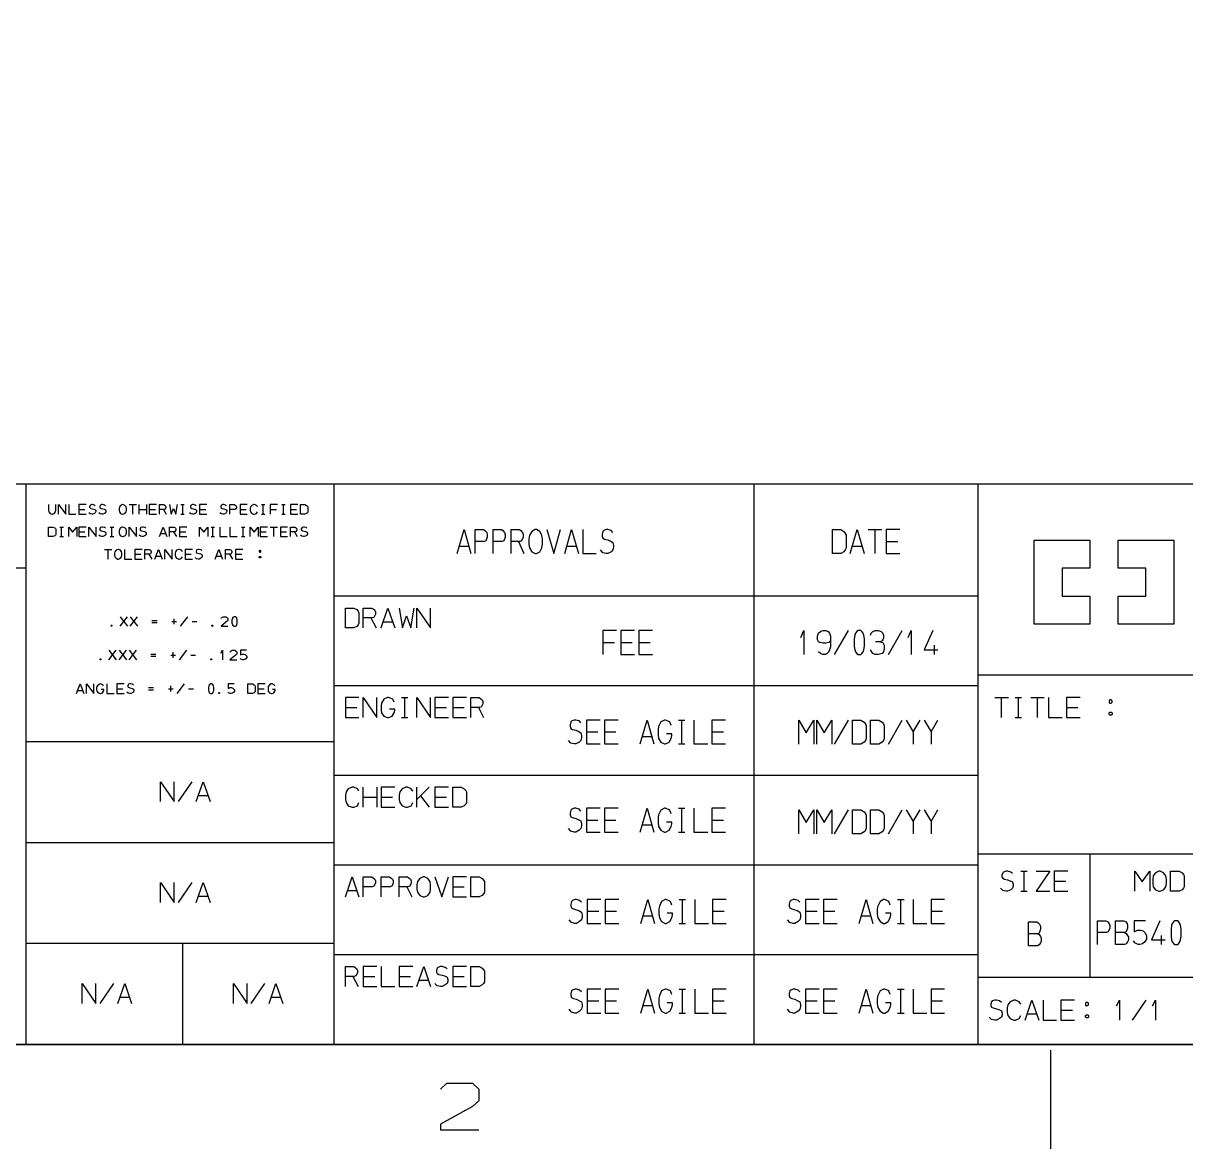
# Model space of a CAD drawing. Header units: millimetres. Extents: x 0 to 1189, y 35 to 806.
# Drawn here: x 630.9 to 916.4, y 36 to 312.3 of the extents above; entities that cross this region are included whole.
import ezdxf

# ---------------------------------------------------------------- set-up
doc = ezdxf.new("R2010")
doc.units = ezdxf.units.MM
doc.layers.add('Pen 1', color=7, linetype='Continuous')

msp = doc.modelspace()

# ---------------------------------------------------------------- linework, layer by layer
at = {"layer": 'Pen 1', "color": 7, "lineweight": 30}
for p, q in [((631.62, 61.62), (631.62, 199.12)), ((707.28, 61.62), (707.28, 199.12)), ((810.4, 61.62), (810.4, 199.12)), ((865.42, 61.62), (865.42, 199.12)), ((644.55, 192.95), (646.08, 192.95)), ((656.92, 194.12), (658.72, 194.12)), ((657.83, 191.77), (657.83, 194.12)), ((659.4, 191.77), (659.4, 194.12)), ((659.4, 192.95), (661.2, 192.95)), ((661.2, 194.12), (661.2, 191.77)), ((661.88, 192.95), (663.4, 192.95)), ((665.35, 192.95), (666.05, 191.77)), ((669.62, 194.12), (670.47, 194.12)), ((669.62, 191.77), (670.47, 191.77)), ((670.08, 191.77), (670.08, 194.12)), ((674.25, 192.95), (675.78, 192.95)), ((684.17, 192.95), (685.67, 192.95)), ((689.45, 194.12), (690.28, 194.12)), ((689.45, 191.77), (690.28, 191.77)), ((689.88, 191.77), (689.88, 194.12)), ((691.6, 192.95), (693.1, 192.95)), ((694.4, 194.12), (695.22, 194.12)), ((694.4, 191.77), (695.22, 191.77)), ((694.83, 191.77), (694.83, 194.12)), ((696.55, 192.95), (698.05, 192.95)), ((639.92, 188.62), (640.78, 188.62)), ((640.35, 186.27), (640.35, 188.62)), ((652.3, 188.62), (653.15, 188.62)), ((652.72, 186.27), (652.72, 188.62)), ((677.08, 188.62), (677.9, 188.62)), ((677.5, 186.27), (677.5, 188.62)), ((684.5, 188.62), (685.33, 188.62)), ((684.92, 186.27), (684.92, 188.62)), ((691.6, 188.62), (693.38, 188.62)), ((692.47, 186.27), (692.47, 188.62)), ((639.92, 186.27), (640.78, 186.27)), ((644.55, 187.45), (646.08, 187.45)), ((652.3, 186.27), (653.15, 186.27)), ((664.62, 187), (665.9, 187)), ((667.83, 187.45), (668.53, 186.27)), ((669.3, 187.45), (670.83, 187.45)), ((677.08, 186.27), (677.9, 186.27)), ((684.5, 186.27), (685.33, 186.27)), ((689.12, 187.45), (690.62, 187.45)), ((694.08, 187.45), (695.58, 187.45)), ((697.55, 187.45), (698.22, 186.27)), ((838.45, 187.98), (841.83, 187.98)), ((840.15, 182.1), (840.15, 187.98)), ((650.88, 183.12), (652.67, 183.12)), ((651.78, 180.77), (651.78, 183.12)), ((738.03, 183.93), (740.38, 183.93)), ((752.6, 185.07), (753.9, 182.1)), ((764.42, 183.93), (766.8, 183.93)), ((834.55, 183.93), (836.92, 183.93)), ((842.85, 185.07), (845.7, 185.07)), ((658.3, 181.95), (659.83, 181.95)), ((661.78, 181.95), (662.47, 180.77)), ((663.53, 181.5), (664.8, 181.5)), ((670.67, 181.95), (672.2, 181.95)), ((678.38, 181.5), (679.65, 181.5)), ((681.58, 181.95), (682.28, 180.77)), ((683.08, 181.95), (684.58, 181.95)), ((631.62, 178.5), (502.35, 178.5)), ((865.42, 171.62), (707.28, 171.62)), ((654.72, 164.27), (656.53, 166.62)), ((654.72, 166.62), (656.53, 164.27)), ((657.2, 164.27), (659, 166.62)), ((657.2, 166.62), (659, 164.27)), ((662.53, 165.7), (663.78, 165.7)), ((668, 164.75), (668, 166.12)), ((669.58, 164.27), (671.38, 166.62)), ((716.3, 166.32), (717.6, 163.85)), ((662.53, 165.18), (663.78, 165.18)), ((667.42, 165.45), (668.58, 165.45)), ((672.38, 165.45), (673.53, 165.45)), ((719.33, 165.38), (721.67, 165.38)), ((830.2, 157.35), (833.58, 163.23)), ((843.4, 157.35), (846.78, 163.23)), ((773.28, 160.32), (776.1, 160.32)), ((777.67, 160.32), (780.5, 160.32)), ((782.08, 160.32), (784.9, 160.32)), ((651.97, 156.02), (653.78, 158.38)), ((651.97, 158.38), (653.78, 156.02)), ((654.45, 156.02), (656.25, 158.38)), ((654.45, 158.38), (656.25, 156.02)), ((656.92, 156.02), (658.72, 158.38)), ((656.92, 158.38), (658.72, 156.02)), ((662.25, 157.45), (663.5, 157.45)), ((667.15, 157.2), (668.3, 157.2)), ((667.72, 156.5), (667.72, 157.88)), ((669.3, 156.02), (671.1, 158.38)), ((672.1, 157.2), (673.25, 157.2)), ((854.62, 159.62), (854.62, 157.35)), ((662.25, 156.93), (663.5, 156.93)), ((865.42, 152.38), (1162.45, 152.38)), ((644.28, 148.5), (645.53, 148.5)), ((653.9, 148.95), (655.42, 148.95)), ((661.7, 149.2), (662.95, 149.2)), ((661.7, 148.68), (662.95, 148.68)), ((666.6, 148.95), (667.75, 148.95)), ((667.17, 148.25), (667.17, 149.62)), ((668.75, 147.75), (670.55, 150.12)), ((671.55, 148.95), (672.7, 148.95)), ((688.58, 148.95), (690.08, 148.95)), ((865.42, 149.62), (707.28, 149.62)), ((723.83, 146.75), (725.4, 146.75)), ((724.62, 141.85), (724.62, 146.75)), ((869.55, 146.75), (872.9, 146.75)), ((871.22, 141.85), (871.22, 146.75)), ((874.55, 146.75), (876.12, 146.75)), ((875.35, 141.85), (875.35, 146.75)), ((878.35, 146.75), (881.7, 146.75)), ((880.03, 141.85), (880.03, 146.75)), ((710.03, 144.32), (712.85, 144.32)), ((732.03, 144.32), (734.85, 144.32)), ((736.42, 144.32), (739.25, 144.32)), ((742.7, 144.32), (744, 141.85)), ((887.15, 144.32), (889.97, 144.32)), ((723.83, 141.85), (725.4, 141.85)), ((791.88, 141.25), (793.42, 141.25)), ((792.67, 135.38), (792.67, 141.25)), ((830.2, 135.35), (833.58, 141.23)), ((843.4, 135.35), (846.78, 141.23)), ((849.5, 138.32), (851.17, 141.23)), ((853.9, 138.32), (855.58, 141.23)), ((874.55, 141.85), (876.12, 141.85)), ((769.25, 138.35), (772.08, 138.35)), ((773.65, 138.35), (776.47, 138.35)), ((782.95, 137.2), (785.33, 137.2)), ((800.05, 138.35), (802.88, 138.35)), ((707.28, 135.88), (631.62, 135.88)), ((791.88, 135.38), (793.42, 135.38)), ((669.03, 121.22), (672.4, 126.12)), ((865.42, 127.62), (707.28, 127.62)), ((714.42, 119.85), (714.42, 124.75)), ((717.78, 124.75), (717.78, 119.85)), ((727.62, 119.85), (727.62, 124.75)), ((727.62, 121.75), (730.6, 124.75)), ((673.92, 122.75), (676.3, 122.75)), ((714.42, 122.32), (717.78, 122.32)), ((718.83, 122.32), (721.65, 122.32)), ((728.53, 122.65), (730.6, 119.85)), ((732.03, 122.32), (734.85, 122.32)), ((791.88, 119.6), (793.42, 119.6)), ((792.67, 113.72), (792.67, 119.6)), ((830.2, 113.32), (833.58, 119.22)), ((843.4, 113.32), (846.78, 119.22)), ((849.5, 116.32), (851.17, 119.22)), ((853.9, 116.32), (855.58, 119.22)), ((769.25, 116.7), (772.08, 116.7)), ((773.65, 116.7), (776.47, 116.7)), ((782.95, 115.55), (785.33, 115.55)), ((800.05, 116.7), (802.88, 116.7)), ((791.88, 113.72), (793.42, 113.72)), ((707.28, 111.12), (631.62, 111.12)), ((865.42, 108.38), (1162.45, 108.38)), ((892.92, 108.38), (892.92, 78.12)), ((865.42, 105.62), (707.28, 105.62)), ((875.92, 104.12), (877.5, 104.12)), ((876.72, 99.22), (876.72, 104.12)), ((669.03, 96.47), (672.4, 101.38)), ((725.1, 100.32), (726.4, 97.85)), ((736.42, 100.32), (739.25, 100.32)), ((884.12, 101.7), (886.95, 101.7)), ((673.92, 98), (676.3, 98)), ((710.53, 99.38), (712.88, 99.38)), ((792.05, 97.22), (793.6, 97.22)), ((792.85, 91.32), (792.85, 97.22)), ((845.67, 97.22), (847.25, 97.22)), ((846.47, 91.32), (846.47, 97.22)), ((875.92, 99.22), (877.5, 99.22)), ((769.42, 94.32), (772.25, 94.32)), ((773.83, 94.32), (776.65, 94.32)), ((800.22, 94.32), (803.05, 94.32)), ((823.05, 94.32), (825.88, 94.32)), ((827.45, 94.32), (830.28, 94.32)), ((853.88, 94.32), (856.7, 94.32)), ((783.12, 93.18), (785.5, 93.18)), ((836.75, 93.18), (839.12, 93.18)), ((792.05, 91.32), (793.6, 91.32)), ((845.67, 91.32), (847.25, 91.32)), ((707.28, 86.38), (631.62, 86.38)), ((670.12, 61.62), (670.12, 86.38)), ((910.4, 88.4), (910.4, 86.12)), ((865.42, 83.62), (707.28, 83.62)), ((711.9, 78.32), (713.2, 75.82)), ((714.42, 78.32), (717.25, 78.32)), ((723.22, 78.32), (726.05, 78.32)), ((728.12, 77.38), (730.47, 77.38)), ((736.42, 78.32), (739.25, 78.32)), ((865.42, 78.12), (1162.45, 78.12)), ((649.78, 71.7), (653.15, 76.62)), ((686.92, 71.7), (690.28, 76.62)), ((792.05, 75.22), (793.6, 75.22)), ((792.85, 69.32), (792.85, 75.22)), ((845.67, 75.22), (847.25, 75.22)), ((846.47, 69.32), (846.47, 75.22)), ((654.67, 73.25), (657.05, 73.25)), ((691.8, 73.25), (694.17, 73.25)), ((769.42, 72.3), (772.25, 72.3)), ((773.83, 72.3), (776.65, 72.3)), ((800.22, 72.3), (803.05, 72.3)), ((823.05, 72.3), (825.88, 72.3)), ((827.45, 72.3), (830.28, 72.3)), ((853.88, 72.3), (856.7, 72.3)), ((903.38, 67.57), (906.72, 72.5)), ((783.12, 71.18), (785.5, 71.18)), ((792.05, 69.32), (793.6, 69.32)), ((836.75, 71.18), (839.12, 71.18)), ((845.67, 69.32), (847.25, 69.32)), ((877.47, 69.12), (879.83, 69.12)), ((885.78, 70.07), (888.6, 70.07)), ((883.3, 36.03), (883.3, 60.25))]:
    msp.add_line(p, q, dxfattribs=at)
for points in [[(26.55, 776.72), (1162.45, 776.72), (1162.45, 61.62), (26.55, 61.62), (26.55, 776.72)], [(1162.45, 199.12), (502.35, 199.12), (502.35, 61.62), (1162.45, 61.62), (1162.45, 199.12)], [(637.12, 194.12), (637.12, 192.68), (637.2, 192.32), (637.5, 191.95), (637.95, 191.77), (638.1, 191.77), (638.55, 191.95), (638.85, 192.32), (638.92, 192.68), (638.92, 194.12)], [(639.6, 191.77), (639.6, 194.12), (641.4, 191.77), (641.4, 194.12)], [(642.08, 194.12), (642.08, 191.77), (643.88, 191.77)], [(646.35, 194.12), (644.55, 194.12), (644.55, 191.77), (646.35, 191.77)], [(648.62, 193.85), (648.4, 194.02), (647.97, 194.12), (647.78, 194.12), (647.45, 194.02), (647.35, 193.95), (647.22, 193.68), (647.22, 193.48), (647.35, 193.3), (647.55, 193.2), (647.97, 193.12), (648.3, 193.02), (648.62, 192.88), (648.72, 192.6), (648.72, 192.4), (648.62, 192.12), (648.4, 191.95), (647.97, 191.77), (647.78, 191.77), (647.35, 191.85), (647.03, 192.12)], [(651.1, 193.85), (650.88, 194.02), (650.45, 194.12), (650.25, 194.12), (649.92, 194.02), (649.83, 193.95), (649.7, 193.68), (649.7, 193.48), (649.83, 193.3), (650.05, 193.2), (650.45, 193.12), (650.78, 193.02), (651.1, 192.88), (651.2, 192.6), (651.2, 192.4), (651.1, 192.12), (650.88, 191.95), (650.45, 191.77), (650.25, 191.77), (649.83, 191.85), (649.5, 192.12)], [(655.42, 194.12), (655.28, 194.12), (654.83, 193.95), (654.53, 193.57), (654.45, 193.2), (654.45, 192.68), (654.53, 192.32), (654.83, 191.95), (655.28, 191.77), (655.42, 191.77), (655.88, 191.95), (656.17, 192.32), (656.25, 192.68), (656.25, 193.2), (656.17, 193.57), (655.88, 193.95), (655.42, 194.12)], [(663.67, 194.12), (661.88, 194.12), (661.88, 191.77), (663.67, 191.77)], [(664.35, 191.77), (664.35, 194.12), (665.45, 194.12), (665.65, 194.02), (665.88, 193.85), (665.95, 193.68), (665.95, 193.4), (665.75, 193.02), (665.55, 192.95), (664.35, 192.95)], [(666.83, 194.12), (667.28, 191.77), (667.83, 193.2), (668.38, 191.77), (668.8, 194.12)], [(673.38, 193.85), (673.15, 194.02), (672.72, 194.12), (672.53, 194.12), (672.2, 194.02), (672.1, 193.95), (672, 193.68), (672, 193.48), (672.1, 193.3), (672.33, 193.2), (672.72, 193.12), (673.05, 193.02), (673.38, 192.88), (673.47, 192.6), (673.47, 192.4), (673.38, 192.12), (673.15, 191.95), (672.72, 191.77), (672.53, 191.77), (672.1, 191.85), (671.78, 192.12)], [(676.05, 194.12), (674.25, 194.12), (674.25, 191.77), (676.05, 191.77)], [(680.8, 193.85), (680.58, 194.02), (680.15, 194.12), (679.95, 194.12), (679.62, 194.02), (679.53, 193.95), (679.42, 193.68), (679.42, 193.48), (679.53, 193.3), (679.75, 193.2), (680.15, 193.12), (680.47, 193.02), (680.8, 192.88), (680.9, 192.6), (680.9, 192.4), (680.8, 192.12), (680.58, 191.95), (680.15, 191.77), (679.95, 191.77), (679.53, 191.85), (679.2, 192.12)], [(681.7, 191.77), (681.7, 194.12), (682.8, 194.12), (682.97, 194.02), (683.2, 193.85), (683.28, 193.68), (683.28, 193.4), (683.08, 193.02), (682.88, 192.95), (681.7, 192.95)], [(685.95, 194.12), (684.17, 194.12), (684.17, 191.77), (685.95, 191.77)], [(688.42, 193.68), (688.22, 193.95), (687.75, 194.12), (687.53, 194.12), (687.03, 193.95), (686.75, 193.57), (686.65, 193.2), (686.65, 192.68), (686.75, 192.32), (687.03, 191.95), (687.53, 191.77), (687.75, 191.77), (688.22, 191.95), (688.42, 192.32)], [(693.38, 194.12), (691.6, 194.12), (691.6, 191.77)], [(698.33, 194.12), (696.55, 194.12), (696.55, 191.77), (698.33, 191.77)], [(699.03, 191.77), (699.03, 194.12), (700.12, 194.12), (700.53, 193.95), (700.7, 193.75), (700.8, 193.57), (700.8, 192.32), (700.7, 192.12), (700.53, 191.95), (700.12, 191.77), (699.03, 191.77)], [(637.12, 186.27), (637.12, 188.62), (638.22, 188.62), (638.65, 188.45), (638.83, 188.25), (638.92, 188.07), (638.92, 186.82), (638.83, 186.62), (638.65, 186.45), (638.22, 186.27), (637.12, 186.27)], [(642.08, 186.27), (642.08, 188.62), (643.05, 187.38), (644.05, 188.62), (644.05, 186.27)], [(646.35, 188.62), (644.55, 188.62), (644.55, 186.27), (646.35, 186.27)], [(647.03, 186.27), (647.03, 188.62), (648.83, 186.27), (648.83, 188.62)], [(651.1, 188.35), (650.88, 188.52), (650.45, 188.62), (650.25, 188.62), (649.92, 188.52), (649.83, 188.45), (649.7, 188.18), (649.7, 187.98), (649.83, 187.8), (650.05, 187.7), (650.45, 187.62), (650.78, 187.52), (651.1, 187.38), (651.2, 187.1), (651.2, 186.9), (651.1, 186.62), (650.88, 186.45), (650.45, 186.27), (650.25, 186.27), (649.83, 186.35), (649.5, 186.62)], [(655.42, 188.62), (655.28, 188.62), (654.83, 188.45), (654.53, 188.07), (654.45, 187.7), (654.45, 187.18), (654.53, 186.82), (654.83, 186.45), (655.28, 186.27), (655.42, 186.27), (655.88, 186.45), (656.17, 186.82), (656.25, 187.18), (656.25, 187.7), (656.17, 188.07), (655.88, 188.45), (655.42, 188.62)], [(656.92, 186.27), (656.92, 188.62), (658.72, 186.27), (658.72, 188.62)], [(661, 188.35), (660.78, 188.52), (660.35, 188.62), (660.15, 188.62), (659.83, 188.52), (659.72, 188.45), (659.62, 188.18), (659.62, 187.98), (659.72, 187.8), (659.95, 187.7), (660.35, 187.62), (660.67, 187.52), (661, 187.38), (661.1, 187.1), (661.1, 186.9), (661, 186.62), (660.78, 186.45), (660.35, 186.27), (660.15, 186.27), (659.72, 186.35), (659.4, 186.62)], [(664.35, 186.27), (665.25, 188.62), (666.15, 186.27)], [(666.83, 186.27), (666.83, 188.62), (667.92, 188.62), (668.12, 188.52), (668.35, 188.35), (668.42, 188.18), (668.42, 187.9), (668.22, 187.52), (668.03, 187.45), (666.83, 187.45)], [(671.1, 188.62), (669.3, 188.62), (669.3, 186.27), (671.1, 186.27)], [(674.25, 186.27), (674.25, 188.62), (675.25, 187.38), (676.25, 188.62), (676.25, 186.27)], [(679.2, 188.62), (679.2, 186.27), (681, 186.27)], [(681.7, 188.62), (681.7, 186.27), (683.47, 186.27)], [(686.65, 186.27), (686.65, 188.62), (687.62, 187.38), (688.62, 188.62), (688.62, 186.27)], [(690.9, 188.62), (689.12, 188.62), (689.12, 186.27), (690.9, 186.27)], [(695.85, 188.62), (694.08, 188.62), (694.08, 186.27), (695.85, 186.27)], [(696.55, 186.27), (696.55, 188.62), (697.65, 188.62), (697.83, 188.52), (698.05, 188.35), (698.12, 188.18), (698.12, 187.9), (697.92, 187.52), (697.72, 187.45), (696.55, 187.45)], [(700.6, 188.35), (700.38, 188.52), (699.95, 188.62), (699.75, 188.62), (699.42, 188.52), (699.33, 188.45), (699.22, 188.18), (699.22, 187.98), (699.33, 187.8), (699.55, 187.7), (699.95, 187.62), (700.28, 187.52), (700.6, 187.38), (700.7, 187.1), (700.7, 186.9), (700.6, 186.62), (700.38, 186.45), (699.95, 186.27), (699.75, 186.27), (699.33, 186.35), (699.03, 186.62)], [(737.53, 182.1), (739.2, 187.98), (740.88, 182.1)], [(741.92, 182.1), (741.92, 187.98), (743.97, 187.98), (744.33, 187.75), (744.75, 187.3), (744.9, 186.82), (744.9, 186.15), (744.53, 185.23), (744.12, 185.07), (741.92, 185.07)], [(746.33, 182.1), (746.33, 187.98), (748.38, 187.98), (748.72, 187.75), (749.15, 187.3), (749.3, 186.82), (749.3, 186.15), (748.92, 185.23), (748.55, 185.07), (746.33, 185.07)], [(750.72, 182.1), (750.72, 187.98), (752.78, 187.98), (753.12, 187.75), (753.55, 187.3), (753.7, 186.82), (753.7, 186.15), (753.33, 185.23), (752.95, 185.07), (750.72, 185.07)], [(756.95, 187.98), (756.65, 187.98), (755.8, 187.52), (755.25, 186.6), (755.12, 185.68), (755.12, 184.4), (755.25, 183.48), (755.8, 182.55), (756.65, 182.1), (756.95, 182.1), (757.8, 182.55), (758.33, 183.48), (758.47, 184.4), (758.47, 185.68), (758.33, 186.6), (757.8, 187.52), (756.95, 187.98)], [(759.53, 187.98), (761.2, 182.1), (762.88, 187.98)], [(763.92, 182.1), (765.6, 187.98), (767.28, 182.1)], [(768.33, 187.98), (768.33, 182.1), (771.67, 182.1)], [(775.7, 187.3), (775.28, 187.75), (774.47, 187.98), (774.1, 187.98), (773.5, 187.75), (773.3, 187.52), (773.1, 186.82), (773.1, 186.38), (773.3, 185.93), (773.72, 185.68), (774.47, 185.45), (775.1, 185.23), (775.7, 184.85), (775.9, 184.15), (775.9, 183.7), (775.7, 183.02), (775.28, 182.55), (774.47, 182.1), (774.1, 182.1), (773.3, 182.32), (772.72, 183.02)], [(829.65, 182.1), (829.65, 187.98), (831.72, 187.98), (832.47, 187.52), (832.83, 187.07), (833.03, 186.6), (833.03, 183.48), (832.83, 183.02), (832.47, 182.55), (831.72, 182.1), (829.65, 182.1)], [(834.05, 182.1), (835.75, 187.98), (837.42, 182.1)], [(846.22, 187.98), (842.85, 187.98), (842.85, 182.1), (846.22, 182.1)], [(654.33, 183.12), (654.17, 183.12), (653.72, 182.93), (653.42, 182.57), (653.35, 182.2), (653.35, 181.68), (653.42, 181.32), (653.72, 180.95), (654.17, 180.77), (654.33, 180.77), (654.78, 180.95), (655.08, 181.32), (655.15, 181.68), (655.15, 182.2), (655.08, 182.57), (654.78, 182.93), (654.33, 183.12)], [(655.83, 183.12), (655.83, 180.77), (657.62, 180.77)], [(660.1, 183.12), (658.3, 183.12), (658.3, 180.77), (660.1, 180.77)], [(660.78, 180.77), (660.78, 183.12), (661.88, 183.12), (662.08, 183.02), (662.3, 182.85), (662.38, 182.65), (662.38, 182.38), (662.17, 182.02), (661.97, 181.95), (660.78, 181.95)], [(663.25, 180.77), (664.15, 183.12), (665.05, 180.77)], [(665.72, 180.77), (665.72, 183.12), (667.53, 180.77), (667.53, 183.12)], [(670, 182.65), (669.8, 182.93), (669.3, 183.12), (669.1, 183.12), (668.6, 182.93), (668.33, 182.57), (668.2, 182.2), (668.2, 181.68), (668.33, 181.32), (668.6, 180.95), (669.1, 180.77), (669.3, 180.77), (669.8, 180.95), (670, 181.32)], [(672.47, 183.12), (670.67, 183.12), (670.67, 180.77), (672.47, 180.77)], [(674.75, 182.85), (674.53, 183.02), (674.1, 183.12), (673.9, 183.12), (673.58, 183.02), (673.47, 182.93), (673.38, 182.65), (673.38, 182.48), (673.47, 182.3), (673.7, 182.2), (674.1, 182.1), (674.42, 182.02), (674.75, 181.88), (674.85, 181.6), (674.85, 181.4), (674.75, 181.12), (674.53, 180.95), (674.1, 180.77), (673.9, 180.77), (673.47, 180.85), (673.15, 181.12)], [(678.1, 180.77), (679, 183.12), (679.9, 180.77)], [(680.6, 180.77), (680.6, 183.12), (681.7, 183.12), (681.88, 183.02), (682.1, 182.85), (682.17, 182.65), (682.17, 182.38), (681.97, 182.02), (681.78, 181.95), (680.6, 181.95)], [(684.85, 183.12), (683.08, 183.12), (683.08, 180.77), (684.85, 180.77)], [(689.2, 182.85), (689, 182.85), (688.9, 182.75), (688.9, 182.5), (689, 182.48), (689.2, 182.48), (689.3, 182.57), (689.3, 182.75), (689.2, 182.85)], [(879.17, 164.75), (879.17, 185.38), (892.92, 185.38), (892.92, 178.5), (886.05, 178.5), (886.05, 171.62), (892.92, 171.62), (892.92, 164.75), (879.17, 164.75)], [(899.8, 164.75), (899.8, 171.62), (906.67, 171.62), (906.67, 178.5), (899.8, 178.5), (899.8, 185.38), (913.55, 185.38), (913.55, 164.75), (899.8, 164.75)], [(689.3, 181.12), (689.2, 181.05), (689, 181.05), (688.9, 181.12), (688.9, 181.32), (689, 181.4), (689.2, 181.4), (689.3, 181.32), (689.3, 181.12)], [(710.03, 163.85), (710.03, 168.75), (712.08, 168.75), (712.85, 168.38), (713.2, 168), (713.38, 167.6), (713.38, 165), (713.2, 164.62), (712.85, 164.23), (712.08, 163.85), (710.03, 163.85)], [(714.42, 163.85), (714.42, 168.75), (716.47, 168.75), (716.83, 168.55), (717.25, 168.18), (717.4, 167.8), (717.4, 167.23), (717.03, 166.45), (716.62, 166.32), (714.42, 166.32)], [(718.83, 163.85), (720.5, 168.75), (722.17, 163.85)], [(723.22, 168.75), (724.05, 163.85), (725.05, 166.85), (726.08, 163.85), (726.92, 168.75)], [(727.62, 163.85), (727.62, 168.75), (730.97, 163.85), (730.97, 168.75)], [(679.5, 166.15), (679.6, 166.35), (679.8, 166.52), (680.03, 166.62), (680.65, 166.62), (680.85, 166.52), (681.08, 166.35), (681.17, 166.15), (681.17, 165.8), (681.08, 165.6), (679.5, 164.27), (681.17, 164.27)], [(682.17, 165.8), (682.17, 165.1), (682.28, 164.73), (682.35, 164.55), (682.53, 164.35), (682.7, 164.27), (683.03, 164.27), (683.17, 164.35), (683.35, 164.55), (683.42, 164.73), (683.5, 165.1), (683.5, 165.8), (683.42, 166.15), (683.35, 166.35), (683.17, 166.52), (683.03, 166.62), (682.7, 166.62), (682.53, 166.52), (682.35, 166.35), (682.28, 166.15), (682.17, 165.8)], [(652.7, 164.32), (652.67, 164.27), (652.58, 164.27), (652.53, 164.32), (652.53, 164.48), (652.58, 164.55), (652.67, 164.55), (652.7, 164.48), (652.7, 164.32)], [(677.45, 164.32), (677.42, 164.27), (677.33, 164.27), (677.28, 164.32), (677.28, 164.48), (677.33, 164.55), (677.42, 164.55), (677.45, 164.48), (677.45, 164.32)], [(776.65, 163.23), (773.28, 163.23), (773.28, 157.35)], [(781.05, 163.23), (777.67, 163.23), (777.67, 157.35), (781.05, 157.35)], [(785.45, 163.23), (782.08, 163.23), (782.08, 157.35), (785.45, 157.35)], [(821.9, 161.55), (822.62, 163.23), (822.62, 157.35)], [(829.17, 160.7), (828.8, 160.32), (828.03, 160.1), (827.3, 160.1), (826.53, 160.32), (826.2, 160.48), (826, 160.93), (826, 161.85), (826.2, 162.55), (826.72, 163), (827.3, 163.23), (828.03, 163.23), (828.62, 163), (828.97, 162.55), (829.17, 161.85), (829.17, 159.18), (828.97, 158.5), (828.8, 158.02), (828.4, 157.57), (827.88, 157.35), (827.3, 157.35), (826.72, 157.57), (826.2, 158.02)], [(835.03, 161.18), (835.03, 159.4), (835.17, 158.5), (835.33, 158.02), (835.67, 157.57), (835.97, 157.35), (836.6, 157.35), (836.88, 157.57), (837.2, 158.02), (837.35, 158.5), (837.53, 159.4), (837.53, 161.18), (837.35, 162.07), (837.2, 162.55), (836.88, 163), (836.6, 163.23), (835.97, 163.23), (835.67, 163), (835.33, 162.55), (835.17, 162.07), (835.03, 161.18)], [(839, 162.07), (839.2, 162.55), (839.55, 163), (840.12, 163.23), (840.88, 163.23), (841.6, 163), (842, 162.55), (842.17, 162.07), (842.17, 161.4), (842, 160.93), (841.85, 160.7), (841.42, 160.48), (840.28, 160.48)], [(848.3, 161.55), (849.03, 163.23), (849.03, 157.35)], [(854.28, 163.23), (852.22, 158.5), (855.58, 158.5)], [(841.42, 160.48), (842, 160.32), (842.38, 159.62), (842.38, 158.73), (842.17, 158.02), (841.85, 157.57), (840.88, 157.35), (840.12, 157.35), (839.55, 157.57), (839, 158.5)], [(679.47, 157.7), (679.88, 158.38), (679.88, 156.02)], [(681.7, 157.9), (681.8, 158.1), (682, 158.27), (682.22, 158.38), (682.85, 158.38), (683.05, 158.27), (683.28, 158.1), (683.38, 157.9), (683.38, 157.55), (683.28, 157.35), (681.7, 156.02), (683.38, 156.02)], [(685.75, 158.38), (684.28, 158.38), (684.28, 157.27), (684.7, 157.45), (685.1, 157.45), (685.42, 157.35), (685.62, 157.2), (685.85, 156.93), (685.85, 156.57), (685.62, 156.3), (685.33, 156.1), (685, 156.02), (684.8, 156.02), (684.38, 156.2), (684.17, 156.38)], [(649.95, 156.07), (649.92, 156.02), (649.83, 156.02), (649.78, 156.07), (649.78, 156.23), (649.83, 156.3), (649.92, 156.3), (649.95, 156.23), (649.95, 156.07)], [(677.17, 156.07), (677.15, 156.02), (677.05, 156.02), (677, 156.07), (677, 156.23), (677.05, 156.3), (677.15, 156.3), (677.17, 156.23), (677.17, 156.07)], [(644, 147.75), (644.9, 150.12), (645.8, 147.75)], [(646.47, 147.75), (646.47, 150.12), (648.28, 147.75), (648.28, 150.12)], [(650.67, 149.57), (650.47, 149.93), (649.92, 150.12), (649.78, 150.12), (649.33, 149.93), (649.03, 149.48), (648.95, 149.2), (648.95, 148.68), (649.03, 148.3), (649.33, 147.95), (649.78, 147.75), (649.92, 147.75), (650.38, 147.95), (650.67, 148.3), (650.75, 148.57), (650.75, 148.77), (650.05, 148.77)], [(651.42, 150.12), (651.42, 147.75), (653.22, 147.75)], [(655.7, 150.12), (653.9, 150.12), (653.9, 147.75), (655.7, 147.75)], [(657.97, 149.85), (657.75, 150.02), (657.33, 150.12), (657.12, 150.12), (656.8, 150.02), (656.7, 149.93), (656.6, 149.65), (656.6, 149.48), (656.7, 149.3), (656.92, 149.2), (657.33, 149.1), (657.65, 149.02), (657.97, 148.85), (658.08, 148.57), (658.08, 148.4), (657.97, 148.12), (657.75, 147.95), (657.33, 147.75), (657.12, 147.75), (656.7, 147.85), (656.38, 148.12)], [(676.4, 149.3), (676.4, 148.57), (676.5, 148.23), (676.58, 148.02), (676.75, 147.85), (676.92, 147.75), (677.25, 147.75), (677.4, 147.85), (677.58, 148.02), (677.65, 148.23), (677.72, 148.57), (677.72, 149.3), (677.65, 149.65), (677.58, 149.85), (677.4, 150.02), (677.25, 150.12), (676.92, 150.12), (676.75, 150.02), (676.58, 149.85), (676.5, 149.65), (676.4, 149.3)], [(682.72, 150.12), (681.25, 150.12), (681.25, 149.02), (681.67, 149.2), (682.08, 149.2), (682.4, 149.1), (682.6, 148.95), (682.83, 148.68), (682.83, 148.3), (682.6, 148.02), (682.3, 147.85), (681.97, 147.75), (681.78, 147.75), (681.35, 147.95), (681.15, 148.12)], [(686.1, 147.75), (686.1, 150.12), (687.2, 150.12), (687.6, 149.93), (687.78, 149.75), (687.88, 149.57), (687.88, 148.3), (687.78, 148.12), (687.6, 147.95), (687.2, 147.75), (686.1, 147.75)], [(690.35, 150.12), (688.58, 150.12), (688.58, 147.75), (690.35, 147.75)], [(692.75, 149.57), (692.58, 149.93), (692.03, 150.12), (691.85, 150.12), (691.4, 149.93), (691.1, 149.48), (691.05, 149.2), (691.05, 148.68), (691.1, 148.3), (691.4, 147.95), (691.85, 147.75), (692.03, 147.75), (692.47, 147.95), (692.75, 148.3), (692.83, 148.57), (692.83, 148.77), (692.12, 148.77)], [(679.1, 147.82), (679.08, 147.75), (678.97, 147.75), (678.92, 147.82), (678.92, 147.98), (678.97, 148.02), (679.08, 148.02), (679.1, 147.98), (679.1, 147.82)], [(713.38, 146.75), (710.03, 146.75), (710.03, 141.85), (713.38, 141.85)], [(714.42, 141.85), (714.42, 146.75), (717.78, 141.85), (717.78, 146.75)], [(722.03, 145.6), (721.67, 146.38), (720.65, 146.75), (720.35, 146.75), (719.5, 146.38), (718.92, 145.4), (718.83, 144.85), (718.83, 143.75), (718.92, 143), (719.5, 142.23), (720.35, 141.85), (720.65, 141.85), (721.5, 142.23), (722.03, 143), (722.17, 143.57), (722.17, 143.95), (720.85, 143.95)], [(727.62, 141.85), (727.62, 146.75), (730.97, 141.85), (730.97, 146.75)], [(735.38, 146.75), (732.03, 146.75), (732.03, 141.85), (735.38, 141.85)], [(739.78, 146.75), (736.42, 146.75), (736.42, 141.85), (739.78, 141.85)], [(740.83, 141.85), (740.83, 146.75), (742.88, 146.75), (743.22, 146.55), (743.65, 146.18), (743.8, 145.8), (743.8, 145.23), (743.42, 144.45), (743.03, 144.32), (740.83, 144.32)], [(882.75, 146.75), (882.75, 141.85), (886.1, 141.85)], [(890.5, 146.75), (887.15, 146.75), (887.15, 141.85), (890.5, 141.85)], [(898.15, 146.18), (897.83, 146.18), (897.62, 145.98), (897.62, 145.48), (897.83, 145.4), (898.15, 145.4), (898.35, 145.6), (898.35, 145.98), (898.15, 146.18)], [(898.35, 142.6), (898.15, 142.43), (897.83, 142.43), (897.62, 142.6), (897.62, 143), (897.83, 143.18), (898.15, 143.18), (898.35, 143), (898.35, 142.6)], [(767.83, 140.57), (767.42, 141.02), (766.6, 141.25), (766.22, 141.25), (765.62, 141.02), (765.42, 140.8), (765.22, 140.1), (765.22, 139.65), (765.42, 139.2), (765.85, 138.95), (766.6, 138.73), (767.22, 138.5), (767.83, 138.12), (768.03, 137.43), (768.03, 136.98), (767.83, 136.27), (767.42, 135.82), (766.6, 135.38), (766.22, 135.38), (765.42, 135.6), (764.85, 136.27)], [(772.62, 141.25), (769.25, 141.25), (769.25, 135.38), (772.62, 135.38)], [(777.03, 141.25), (773.65, 141.25), (773.65, 135.38), (777.03, 135.38)], [(782.45, 135.38), (784.15, 141.25), (785.83, 135.38)], [(790.08, 139.88), (789.72, 140.8), (788.7, 141.25), (788.38, 141.25), (787.55, 140.8), (786.97, 139.65), (786.85, 138.95), (786.85, 137.65), (786.97, 136.75), (787.55, 135.82), (788.38, 135.38), (788.7, 135.38), (789.53, 135.82), (790.08, 136.75), (790.22, 137.43), (790.22, 137.9), (788.88, 137.9)], [(795.65, 141.25), (795.65, 135.38), (799.03, 135.38)], [(803.42, 141.25), (800.05, 141.25), (800.05, 135.38), (803.42, 135.38)], [(821.4, 135.35), (821.4, 141.23), (823.25, 138.1), (825.12, 141.23), (825.12, 135.35)], [(825.8, 135.35), (825.8, 141.23), (827.65, 138.1), (829.53, 141.23), (829.53, 135.35)], [(834.6, 135.35), (834.6, 141.23), (836.67, 141.23), (837.42, 140.77), (837.78, 140.3), (837.97, 139.85), (837.97, 136.73), (837.78, 136.25), (837.42, 135.8), (836.67, 135.35), (834.6, 135.35)], [(839, 135.35), (839, 141.23), (841.08, 141.23), (841.85, 140.77), (842.17, 140.3), (842.38, 139.85), (842.38, 136.73), (842.17, 136.25), (841.85, 135.8), (841.08, 135.35), (839, 135.35)], [(847.8, 141.23), (849.5, 138.32), (849.5, 135.35)], [(852.22, 141.23), (853.9, 138.32), (853.9, 135.35)], [(664.62, 121.22), (664.62, 126.12), (668, 121.22), (668, 126.12)], [(673.42, 121.22), (675.12, 126.12), (676.8, 121.22)], [(713.38, 123.8), (713, 124.38), (712.08, 124.75), (711.7, 124.75), (710.75, 124.38), (710.2, 123.6), (710.03, 122.82), (710.03, 121.75), (710.2, 121), (710.75, 120.22), (711.7, 119.85), (712.08, 119.85), (713, 120.22), (713.38, 121)], [(722.17, 124.75), (718.83, 124.75), (718.83, 119.85), (722.17, 119.85)], [(726.58, 123.8), (726.2, 124.38), (725.28, 124.75), (724.9, 124.75), (723.95, 124.38), (723.4, 123.6), (723.22, 122.82), (723.22, 121.75), (723.4, 121), (723.95, 120.22), (724.9, 119.85), (725.28, 119.85), (726.2, 120.22), (726.58, 121)], [(735.38, 124.75), (732.03, 124.75), (732.03, 119.85), (735.38, 119.85)], [(736.42, 119.85), (736.42, 124.75), (738.47, 124.75), (739.25, 124.38), (739.6, 123.97), (739.78, 123.6), (739.78, 121), (739.6, 120.6), (739.25, 120.22), (738.47, 119.85), (736.42, 119.85)], [(767.83, 118.9), (767.42, 119.38), (766.6, 119.6), (766.22, 119.6), (765.62, 119.38), (765.42, 119.15), (765.22, 118.45), (765.22, 118), (765.42, 117.53), (765.85, 117.3), (766.6, 117.07), (767.22, 116.85), (767.83, 116.47), (768.03, 115.78), (768.03, 115.32), (767.83, 114.62), (767.42, 114.18), (766.6, 113.72), (766.22, 113.72), (765.42, 113.95), (764.85, 114.62)], [(772.62, 119.6), (769.25, 119.6), (769.25, 113.72), (772.62, 113.72)], [(777.03, 119.6), (773.65, 119.6), (773.65, 113.72), (777.03, 113.72)], [(782.45, 113.72), (784.15, 119.6), (785.83, 113.72)], [(790.08, 118.22), (789.72, 119.15), (788.7, 119.6), (788.38, 119.6), (787.55, 119.15), (786.97, 118), (786.85, 117.3), (786.85, 116), (786.97, 115.1), (787.55, 114.18), (788.38, 113.72), (788.7, 113.72), (789.53, 114.18), (790.08, 115.1), (790.22, 115.78), (790.22, 116.22), (788.88, 116.22)], [(795.65, 119.6), (795.65, 113.72), (799.03, 113.72)], [(803.42, 119.6), (800.05, 119.6), (800.05, 113.72), (803.42, 113.72)], [(821.4, 113.32), (821.4, 119.22), (823.25, 116.07), (825.12, 119.22), (825.12, 113.32)], [(825.8, 113.32), (825.8, 119.22), (827.65, 116.07), (829.53, 119.22), (829.53, 113.32)], [(834.6, 113.32), (834.6, 119.22), (836.67, 119.22), (837.42, 118.75), (837.78, 118.3), (837.97, 117.85), (837.97, 114.7), (837.78, 114.25), (837.42, 113.8), (836.67, 113.32), (834.6, 113.32)], [(839, 113.32), (839, 119.22), (841.08, 119.22), (841.85, 118.75), (842.17, 118.3), (842.38, 117.85), (842.38, 114.7), (842.17, 114.25), (841.85, 113.8), (841.08, 113.32), (839, 113.32)], [(847.8, 119.22), (849.5, 116.32), (849.5, 113.32)], [(852.22, 119.22), (853.9, 116.32), (853.9, 113.32)], [(873.9, 103.55), (873.47, 103.93), (872.67, 104.12), (872.3, 104.12), (871.67, 103.93), (871.5, 103.72), (871.3, 103.15), (871.3, 102.78), (871.5, 102.4), (871.9, 102.2), (872.67, 102.03), (873.28, 101.82), (873.9, 101.5), (874.08, 100.93), (874.08, 100.55), (873.9, 99.97), (873.47, 99.6), (872.67, 99.22), (872.3, 99.22), (871.5, 99.4), (870.92, 99.97)], [(879.72, 104.12), (883.08, 104.12), (879.72, 99.22), (883.08, 99.22)], [(887.47, 104.12), (884.12, 104.12), (884.12, 99.22), (887.47, 99.22)], [(903.92, 99.22), (903.92, 104.12), (905.75, 101.5), (907.62, 104.12), (907.62, 99.22)], [(910.15, 104.12), (909.85, 104.12), (909, 103.72), (908.42, 102.97), (908.33, 102.2), (908.33, 101.12), (908.42, 100.35), (909, 99.6), (909.85, 99.22), (910.15, 99.22), (911, 99.6), (911.53, 100.35), (911.67, 101.12), (911.67, 102.2), (911.53, 102.97), (911, 103.72), (910.15, 104.12)], [(912.72, 99.22), (912.72, 104.12), (914.78, 104.12), (915.55, 103.72), (915.9, 103.35), (916.08, 102.97), (916.08, 100.35), (915.9, 99.97), (915.55, 99.6), (914.78, 99.22), (912.72, 99.22)], [(664.62, 96.47), (664.62, 101.38), (668, 96.47), (668, 101.38)], [(673.42, 96.47), (675.12, 101.38), (676.8, 96.47)], [(710.03, 97.85), (711.7, 102.75), (713.38, 97.85)], [(714.42, 97.85), (714.42, 102.75), (716.47, 102.75), (716.83, 102.55), (717.25, 102.18), (717.4, 101.78), (717.4, 101.22), (717.03, 100.45), (716.62, 100.32), (714.42, 100.32)], [(718.83, 97.85), (718.83, 102.75), (720.88, 102.75), (721.22, 102.55), (721.65, 102.18), (721.8, 101.78), (721.8, 101.22), (721.42, 100.45), (721.03, 100.32), (718.83, 100.32)], [(723.22, 97.85), (723.22, 102.75), (725.28, 102.75), (725.62, 102.55), (726.05, 102.18), (726.2, 101.78), (726.2, 101.22), (725.83, 100.45), (725.42, 100.32), (723.22, 100.32)], [(729.45, 102.75), (729.15, 102.75), (728.3, 102.35), (727.72, 101.6), (727.62, 100.82), (727.62, 99.75), (727.72, 98.97), (728.3, 98.22), (729.15, 97.85), (729.45, 97.85), (730.3, 98.22), (730.83, 98.97), (730.97, 99.75), (730.97, 100.82), (730.83, 101.6), (730.3, 102.35), (729.45, 102.75)], [(732.03, 102.75), (733.7, 97.85), (735.38, 102.75)], [(739.78, 102.75), (736.42, 102.75), (736.42, 97.85), (739.78, 97.85)], [(740.83, 97.85), (740.83, 102.75), (742.88, 102.75), (743.65, 102.35), (744, 101.97), (744.17, 101.6), (744.17, 98.97), (744, 98.6), (743.65, 98.22), (742.88, 97.85), (740.83, 97.85)], [(768, 96.53), (767.58, 96.97), (766.78, 97.22), (766.4, 97.22), (765.8, 96.97), (765.6, 96.75), (765.4, 96.07), (765.4, 95.6), (765.6, 95.15), (766.03, 94.93), (766.78, 94.7), (767.4, 94.47), (768, 94.07), (768.2, 93.4), (768.2, 92.95), (768, 92.25), (767.58, 91.8), (766.78, 91.32), (766.4, 91.32), (765.6, 91.55), (765.03, 92.25)], [(772.78, 97.22), (769.42, 97.22), (769.42, 91.32), (772.78, 91.32)], [(777.2, 97.22), (773.83, 97.22), (773.83, 91.32), (777.2, 91.32)], [(782.62, 91.32), (784.3, 97.22), (786, 91.32)], [(790.22, 95.85), (789.9, 96.75), (788.85, 97.22), (788.55, 97.22), (787.72, 96.75), (787.15, 95.6), (787.03, 94.93), (787.03, 93.62), (787.15, 92.7), (787.72, 91.8), (788.55, 91.32), (788.85, 91.32), (789.7, 91.8), (790.22, 92.7), (790.4, 93.4), (790.4, 93.85), (789.05, 93.85)], [(795.83, 97.22), (795.83, 91.32), (799.2, 91.32)], [(803.6, 97.22), (800.22, 97.22), (800.22, 91.32), (803.6, 91.32)], [(821.65, 96.53), (821.22, 96.97), (820.42, 97.22), (820.03, 97.22), (819.42, 96.97), (819.22, 96.75), (819.05, 96.07), (819.05, 95.6), (819.22, 95.15), (819.65, 94.93), (820.42, 94.7), (821.03, 94.47), (821.65, 94.07), (821.83, 93.4), (821.83, 92.95), (821.65, 92.25), (821.22, 91.8), (820.42, 91.32), (820.03, 91.32), (819.22, 91.55), (818.65, 92.25)], [(826.42, 97.22), (823.05, 97.22), (823.05, 91.32), (826.42, 91.32)], [(830.83, 97.22), (827.45, 97.22), (827.45, 91.32), (830.83, 91.32)], [(836.25, 91.32), (837.95, 97.22), (839.62, 91.32)], [(843.88, 95.85), (843.53, 96.75), (842.5, 97.22), (842.2, 97.22), (841.35, 96.75), (840.78, 95.6), (840.65, 94.93), (840.65, 93.62), (840.78, 92.7), (841.35, 91.8), (842.2, 91.32), (842.5, 91.32), (843.33, 91.8), (843.88, 92.7), (844.03, 93.4), (844.03, 93.85), (842.67, 93.85)], [(849.47, 97.22), (849.47, 91.32), (852.83, 91.32)], [(857.22, 97.22), (853.88, 97.22), (853.88, 91.32), (857.22, 91.32)], [(877.8, 85.82), (877.8, 91.72), (879.85, 91.72), (880.2, 91.47), (880.62, 91.03), (880.78, 90.57), (880.78, 89.88), (880.4, 88.97), (880, 88.8), (877.8, 88.8)], [(894.8, 86.12), (894.8, 92), (896.85, 92), (897.2, 91.78), (897.62, 91.32), (897.78, 90.85), (897.78, 90.18), (897.4, 89.25), (897, 89.1), (894.8, 89.1)], [(899.2, 86.12), (899.2, 92), (901.25, 92), (901.6, 91.78), (902.03, 91.32), (902.17, 90.85), (902.17, 90.18), (901.8, 89.25), (901.4, 89.1), (899.2, 89.1)], [(906.58, 92), (903.78, 92), (903.78, 89.25), (904.6, 89.7), (905.35, 89.7), (905.97, 89.47), (906.35, 89.1), (906.78, 88.4), (906.78, 87.5), (906.35, 86.8), (905.78, 86.35), (905.15, 86.12), (904.78, 86.12), (903.97, 86.57), (903.6, 87.03)], [(910.05, 92), (908, 87.28), (911.35, 87.28)], [(912.83, 89.95), (912.83, 88.18), (912.97, 87.28), (913.12, 86.8), (913.47, 86.35), (913.78, 86.12), (914.38, 86.12), (914.65, 86.35), (915, 86.8), (915.15, 87.28), (915.3, 88.18), (915.3, 89.95), (915.15, 90.85), (915, 91.32), (914.65, 91.78), (914.38, 92), (913.78, 92), (913.47, 91.78), (913.12, 91.32), (912.97, 90.85), (912.83, 89.95)], [(880, 88.8), (880.4, 88.57), (880.78, 88.12), (880.95, 87.68), (880.95, 86.97), (880.78, 86.53), (880.4, 86.05), (880, 85.82), (877.8, 85.82)], [(901.4, 89.1), (901.8, 88.88), (902.17, 88.4), (902.38, 87.95), (902.38, 87.28), (902.17, 86.8), (901.8, 86.35), (901.4, 86.12), (899.2, 86.12)], [(710.03, 75.82), (710.03, 80.75), (712.08, 80.75), (712.42, 80.55), (712.85, 80.18), (713, 79.78), (713, 79.2), (712.62, 78.45), (712.22, 78.32), (710.03, 78.32)], [(717.78, 80.75), (714.42, 80.75), (714.42, 75.82), (717.78, 75.82)], [(718.83, 80.75), (718.83, 75.82), (722.17, 75.82)], [(726.58, 80.75), (723.22, 80.75), (723.22, 75.82), (726.58, 75.82)], [(727.62, 75.82), (729.3, 80.75), (730.97, 75.82)], [(735, 80.18), (734.58, 80.55), (733.78, 80.75), (733.4, 80.75), (732.78, 80.55), (732.6, 80.35), (732.4, 79.78), (732.4, 79.4), (732.6, 79.03), (733.03, 78.82), (733.78, 78.65), (734.4, 78.45), (735, 78.12), (735.2, 77.55), (735.2, 77.18), (735, 76.6), (734.58, 76.22), (733.78, 75.82), (733.4, 75.82), (732.6, 76.03), (732.03, 76.6)], [(739.78, 80.75), (736.42, 80.75), (736.42, 75.82), (739.78, 75.82)], [(740.83, 75.82), (740.83, 80.75), (742.88, 80.75), (743.65, 80.35), (744, 79.97), (744.17, 79.6), (744.17, 76.97), (744, 76.6), (743.65, 76.22), (742.88, 75.82), (740.83, 75.82)], [(645.38, 71.7), (645.38, 76.62), (648.75, 71.7), (648.75, 76.62)], [(654.17, 71.7), (655.88, 76.62), (657.55, 71.7)], [(682.53, 71.7), (682.53, 76.62), (685.88, 71.7), (685.88, 76.62)], [(691.33, 71.7), (693, 76.62), (694.67, 71.7)], [(768, 74.53), (767.58, 74.97), (766.78, 75.22), (766.4, 75.22), (765.8, 74.97), (765.6, 74.75), (765.4, 74.07), (765.4, 73.6), (765.6, 73.15), (766.03, 72.93), (766.78, 72.7), (767.4, 72.45), (768, 72.07), (768.2, 71.4), (768.2, 70.93), (768, 70.25), (767.58, 69.8), (766.78, 69.32), (766.4, 69.32), (765.6, 69.55), (765.03, 70.25)], [(772.78, 75.22), (769.42, 75.22), (769.42, 69.32), (772.78, 69.32)], [(777.2, 75.22), (773.83, 75.22), (773.83, 69.32), (777.2, 69.32)], [(782.62, 69.32), (784.3, 75.22), (786, 69.32)], [(790.22, 73.85), (789.9, 74.75), (788.85, 75.22), (788.55, 75.22), (787.72, 74.75), (787.15, 73.6), (787.03, 72.93), (787.03, 71.62), (787.15, 70.7), (787.72, 69.8), (788.55, 69.32), (788.85, 69.32), (789.7, 69.8), (790.22, 70.7), (790.4, 71.4), (790.4, 71.85), (789.05, 71.85)], [(795.83, 75.22), (795.83, 69.32), (799.2, 69.32)], [(803.6, 75.22), (800.22, 75.22), (800.22, 69.32), (803.6, 69.32)], [(821.65, 74.53), (821.22, 74.97), (820.42, 75.22), (820.03, 75.22), (819.42, 74.97), (819.22, 74.75), (819.05, 74.07), (819.05, 73.6), (819.22, 73.15), (819.65, 72.93), (820.42, 72.7), (821.03, 72.45), (821.65, 72.07), (821.83, 71.4), (821.83, 70.93), (821.65, 70.25), (821.22, 69.8), (820.42, 69.32), (820.03, 69.32), (819.22, 69.55), (818.65, 70.25)], [(826.42, 75.22), (823.05, 75.22), (823.05, 69.32), (826.42, 69.32)], [(830.83, 75.22), (827.45, 75.22), (827.45, 69.32), (830.83, 69.32)], [(836.25, 69.32), (837.95, 75.22), (839.62, 69.32)], [(843.88, 73.85), (843.53, 74.75), (842.5, 75.22), (842.2, 75.22), (841.35, 74.75), (840.78, 73.6), (840.65, 72.93), (840.65, 71.62), (840.78, 70.7), (841.35, 69.8), (842.2, 69.32), (842.5, 69.32), (843.33, 69.8), (843.88, 70.7), (844.03, 71.4), (844.03, 71.85), (842.67, 71.85)], [(849.47, 75.22), (849.47, 69.32), (852.83, 69.32)], [(857.22, 75.22), (853.88, 75.22), (853.88, 69.32), (857.22, 69.32)], [(871.15, 71.93), (870.72, 72.3), (869.92, 72.5), (869.55, 72.5), (868.92, 72.3), (868.75, 72.1), (868.55, 71.53), (868.55, 71.15), (868.75, 70.78), (869.15, 70.57), (869.92, 70.38), (870.53, 70.2), (871.15, 69.88), (871.33, 69.3), (871.33, 68.93), (871.15, 68.35), (870.72, 67.97), (869.92, 67.57), (869.55, 67.57), (868.75, 67.78), (868.17, 68.35)], [(875.92, 71.53), (875.55, 72.1), (874.62, 72.5), (874.25, 72.5), (873.3, 72.1), (872.75, 71.35), (872.58, 70.57), (872.58, 69.5), (872.75, 68.72), (873.3, 67.97), (874.25, 67.57), (874.62, 67.57), (875.55, 67.97), (875.92, 68.72)], [(876.97, 67.57), (878.65, 72.5), (880.33, 67.57)], [(881.38, 72.5), (881.38, 67.57), (884.72, 67.57)], [(889.12, 72.5), (885.78, 72.5), (885.78, 67.57), (889.12, 67.57)], [(892.38, 71.93), (892.05, 71.93), (891.85, 71.72), (891.85, 71.22), (892.05, 71.15), (892.38, 71.15), (892.58, 71.35), (892.58, 71.72), (892.38, 71.93)], [(899.47, 71.07), (900.2, 72.5), (900.2, 67.57)], [(908.28, 71.07), (909, 72.5), (909, 67.57)], [(892.58, 68.35), (892.38, 68.15), (892.05, 68.15), (891.85, 68.35), (891.85, 68.72), (892.05, 68.93), (892.38, 68.93), (892.58, 68.72), (892.58, 68.35)], [(733.4, 50.67), (734.97, 52.1), (741.25, 52.1), (742.83, 50.67), (742.83, 47.8), (741.25, 46.38), (733.4, 42.08), (733.4, 40.65), (742.83, 40.65)]]:
    msp.add_lwpolyline(points, dxfattribs=at)

doc.saveas('drawing.dxf')
